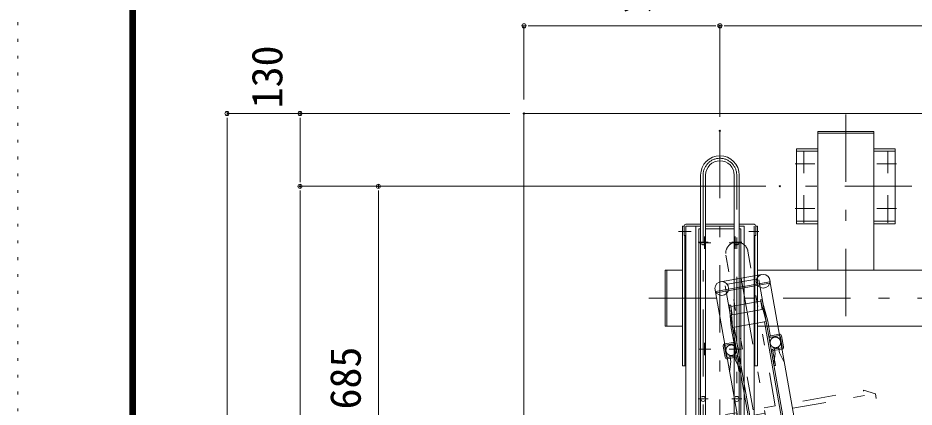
# Model space of a CAD drawing. Units: millimetres, scale not verified. Extents: x -5940 to 5940, y -4200 to 4200.
# Drawn here: x -5940 to -4339, y 1927 to 2623 of the extents above; entities that cross this region are included whole.
import ezdxf
from ezdxf.enums import TextEntityAlignment as Align

# ---------------------------------------------------------------- set-up
doc = ezdxf.new("R2010")
doc.units = ezdxf.units.MM
doc.header["$LTSCALE"] = 10
doc.header["$PDMODE"] = 32
doc.header["$PDSIZE"] = 2
for name, pattern in [('USER1', [3, 1, -2]), ('USER2', [24, 12, -5, 2, -5]), ('USER3', [25, 6, -5, 2, -5, 2, -5]), ('USER4', [3, 0.5, -2.5]), ('USER5', [10, 4, -6])]:
    doc.linetypes.add(name, pattern=pattern)
for name, color, linetype, lineweight in [('0-0_0', 7, 'Continuous', 18), ('0-2_2-0BOLD', 7, 'Continuous', 18), ('0-3_2-1HIDDEN', 3, 'USER1', 18), ('0-4_2-2CENTER', 3, 'USER2', 18), ('0-7_2-7RACK', 5, 'Continuous', 18), ('0-8_F-F', 5, 'Continuous', 18), ('0-9_F-E_J_ADD', 5, 'USER4', 18), ('0-E_2ラック-7搬入用開口', 3, 'Continuous', 18), ('1-1_2ラック-Cラック奥', 7, 'Continuous', 18), ('1-A_3-GLEVEL', 5, 'Continuous', 18)]:
    doc.layers.add(name, color=color, linetype=linetype, lineweight=lineweight)
doc.layers.add('1-9_Defpoints', color=7, linetype='Continuous')
doc.styles.add('ＭＳ ゴシック', font='')
doc.styles.get('ＭＳ ゴシック').set_extended_font_data('MS Gothic')

# ---------------------------------------------------------------- blocks, each defined once
blk = doc.blocks.new('_DOT')
at = {"layer": '0-0_0', "lineweight": 9}
for p, q in [((-0.5, 0), (-1, 0)), ((0.25, 0), (-0.25, 0))]:
    blk.add_line(p, q, dxfattribs=at)
blk.add_circle((0, 0), 0.25, dxfattribs=at)
blk = doc.blocks.new('D32')
at = {"layer": '1-9_Defpoints'}
for p in [(1253.79, 6808.64), (903.79, 6651.9), (1253.79, 6620.9)]:
    blk.add_point(p, dxfattribs=at)
at = {"layer": '1-A_3-GLEVEL'}
for p, q in [((903.79, 6676.9), (903.79, 6808.64)), ((918.79, 6808.64), (1238.79, 6808.64)), ((1253.79, 6645.9), (1253.79, 6808.64))]:
    blk.add_line(p, q, dxfattribs=at)
at = {"layer": '1-A_3-GLEVEL', "xscale": 15, "yscale": 15, "rotation": 180}
blk.add_blockref('_DOT', (903.79, 6808.64), dxfattribs=at)
at = {"layer": '1-A_3-GLEVEL', "xscale": 15, "yscale": 15}
blk.add_blockref('_DOT', (1253.79, 6808.64), dxfattribs=at)
at = {"layer": '1-A_3-GLEVEL', "color": 7, "style": 'ＭＳ ゴシック'}
blk.add_text('350以上', height=54.99, dxfattribs=at).set_placement((947.54, 6823.64), align=Align.BOTTOM_LEFT)
blk = doc.blocks.new('D33')
at = {"layer": '1-9_Defpoints'}
blk.add_point((1253.79, 6620.9), dxfattribs=at)
at = {"layer": '1-A_3-GLEVEL'}
for p, q in [((1253.79, 6645.9), (1253.79, 6808.64)), ((1268.79, 6808.64), (6188.79, 6808.64))]:
    blk.add_line(p, q, dxfattribs=at)
at = {"layer": '1-A_3-GLEVEL', "xscale": 15, "yscale": 15, "rotation": 180}
blk.add_blockref('_DOT', (1253.79, 6808.64), dxfattribs=at)
blk = doc.blocks.new('CCL-RACK-FRONT-TOP_18')
at = {"layer": '0-E_2ラック-7搬入用開口', "color": 7}
for p, q in [((37.5, 528.97), (-37.5, 528.97)), ((-49.5, 4.84), (-49.5, 519.18)), ((49.31, 513.47), (-49.31, 513.47)), ((-30.5, 520.34), (-30.5, -980.15)), ((-26.39, 522.47), (26.39, 522.47)), ((30.5, -980.15), (30.5, 520.34)), ((49.5, 4.84), (49.5, 519.18)), ((-48.32, 510.97), (48.32, 510.97)), ((27.25, 482.35), (-27.25, 482.35)), ((-27.25, 482.35), (-27.25, 467.35)), ((30.5, 444.85), (-30.5, 444.85)), ((-27.5, 444.85), (-27.5, -1005.15)), ((27.5, 444.85), (27.5, -1005.15)), ((-53, 394.85), (-53, 414.85)), ((-50.5, 394.85), (-50.5, 414.85)), ((50.5, 394.85), (50.5, 414.85)), ((53, 394.85), (53, 414.85))]:
    blk.add_line(p, q, dxfattribs=at)
at = {"layer": '0-E_2ラック-7搬入用開口', "linetype": 'USER2'}
blk.add_line((0, 528.97), (0, -1025), dxfattribs=at)
at = {"layer": '0-E_2ラック-7搬入用開口', "linetype": 'USER5'}
for p, q in [((-33, 444.85), (-30.5, 473.8)), ((33, 444.85), (30.5, 473.8)), ((-33, 419.35), (-33, 444.85)), ((33, 419.35), (33, 444.85)), ((-49.5, 418.35), (-34, 418.35)), ((49.5, 418.35), (34, 418.35)), ((-49.5, 415.85), (-34, 415.85)), ((49.5, 415.85), (34, 415.85)), ((-49.5, 393.85), (-34, 393.85)), ((-49.5, 391.35), (-34, 391.35)), ((-33, 390.35), (-33, 364.85)), ((33, 390.35), (33, 364.85)), ((49.5, 393.85), (34, 393.85)), ((49.5, 391.35), (34, 391.35)), ((-30.5, 364.85), (-33, 364.85)), ((30.5, 364.85), (33, 364.85))]:
    blk.add_line(p, q, dxfattribs=at)
at = {"layer": '0-E_2ラック-7搬入用開口', "color": 7}
for points in [[(-30.5, 444.85), (-27.05, 484.7), (-29.54, 484.91), (-30.5, 473.8)], [(-27.25, 467.35), (27.25, 467.35), (27.25, 482.35)], [(30.5, 444.85), (27.05, 484.7), (29.54, 484.91), (30.5, 473.8)]]:
    blk.add_lwpolyline(points, dxfattribs=at)
at = {"layer": '0-E_2ラック-7搬入用開口', "linetype": 'USER5'}
for points in [[(-30.5, 367.84), (-36, 385.71), (-36, 395.71), (-44, 395.71), (-44, 385.71), (-49.5, 367.84)], [(49.5, 367.84), (44, 385.71), (44, 395.71), (36, 395.71), (36, 385.71), (30.5, 367.84)]]:
    blk.add_lwpolyline(points, dxfattribs=at)
at = {"layer": '0-E_2ラック-7搬入用開口', "color": 7}
for centre in [(-37.5, 516.72), (37.5, 516.72)]:
    blk.add_circle(centre, 12.25, dxfattribs=at)
for centre, radius, start, end in [((-49.5, 414.85), 3.5, 90, 180), ((49.5, 414.85), 3.5, 0, 90), ((-49.5, 414.85), 1, 90, 180), ((49.5, 414.85), 1, 0, 90), ((-49.5, 394.85), 3.5, 180, 270), ((-49.5, 394.85), 1, 180, 270), ((49.5, 394.85), 3.5, 270, 0), ((49.5, 394.85), 1, 270, 0)]:
    blk.add_arc(centre, radius, start, end, dxfattribs=at)
at = {"layer": '0-E_2ラック-7搬入用開口', "linetype": 'USER5'}
for centre, radius, start, end in [((-34, 419.35), 1, 270, 0), ((-34, 419.35), 3.5, 270, 0), ((34, 419.35), 3.5, 180, 270), ((34, 419.35), 1, 180, 270), ((-40, 405.21), 9.5, 360, 180), ((-40, 405.21), 9.5, 180, 0), ((40, 405.21), 9.5, 0, 180), ((40, 405.21), 9.5, 180, 360), ((-34, 390.35), 3.5, 0, 90), ((-34, 390.35), 1, 0, 90), ((34, 390.35), 3.5, 90, 180), ((34, 390.35), 1, 90, 180)]:
    blk.add_arc(centre, radius, start, end, dxfattribs=at)
blk = doc.blocks.new('CCL-CYC-FRONT-TOP_1')
at = {"layer": '1-1_2ラック-Cラック奥', "color": 6, "linetype": 'USER3'}
for p, q in [((-20, 1505.14), (-20, 1785.52)), ((20, 1505.14), (20, 1785.52)), ((180, 1323.71), (180, 1505.14)), ((200, 1495.5), (180, 1505.14)), ((-200, 1495.5), (200, 1495.5)), ((200, 1236.94), (200, 1495.5))]:
    blk.add_line(p, q, dxfattribs=at)
blk.add_lwpolyline([(-200, 1236.94), (-180, 1323.71), (-180, 1505.14), (180, 1505.14)], dxfattribs=at)
blk.add_arc((0, 1785.52), 20, 0, 180, dxfattribs=at)
blk = doc.blocks.new('D52')
at = {"layer": '1-9_Defpoints'}
for p in [(903.79, 6651.9), (503.8, 6521.9), (1360.79, 6521.9)]:
    blk.add_point(p, dxfattribs=at)
at = {"layer": '1-A_3-GLEVEL'}
for p, q in [((878.79, 6651.9), (503.8, 6651.9)), ((503.8, 6636.9), (503.8, 6536.9)), ((1335.79, 6521.9), (503.8, 6521.9))]:
    blk.add_line(p, q, dxfattribs=at)
at = {"layer": '1-A_3-GLEVEL', "xscale": 15, "yscale": 15}
for p, rotation in [((503.8, 6651.9), 90), ((503.8, 6521.9), 270)]:
    blk.add_blockref('_DOT', p, dxfattribs=dict(at, rotation=rotation))
at = {"layer": '1-A_3-GLEVEL', "color": 7, "style": 'ＭＳ ゴシック'}
blk.add_text('130', height=54.99, rotation=90, dxfattribs=at).set_placement((488.8, 6661.2), align=Align.BOTTOM_LEFT)
blk = doc.blocks.new('D55')
at = {"layer": '1-9_Defpoints'}
blk.add_point((1360.79, 6521.9), dxfattribs=at)
at = {"layer": '1-A_3-GLEVEL'}
for p, q in [((1335.79, 6521.9), (503.8, 6521.9)), ((503.8, 6506.9), (503.8, 4306.9))]:
    blk.add_line(p, q, dxfattribs=at)
at = {"layer": '1-A_3-GLEVEL', "xscale": 15, "yscale": 15, "rotation": 90}
blk.add_blockref('_DOT', (503.8, 6521.9), dxfattribs=at)
blk = doc.blocks.new('D65')
at = {"layer": '1-9_Defpoints'}
for p in [(643.8, 6521.9), (1360.79, 6521.9), (963.79, 5836.9)]:
    blk.add_point(p, dxfattribs=at)
at = {"layer": '1-A_3-GLEVEL'}
for p, q in [((1335.79, 6521.9), (643.8, 6521.9)), ((643.8, 5851.9), (643.8, 6506.9)), ((938.79, 5836.9), (643.8, 5836.9))]:
    blk.add_line(p, q, dxfattribs=at)
at = {"layer": '1-A_3-GLEVEL', "xscale": 15, "yscale": 15}
for p, rotation in [((643.8, 6521.9), 90), ((643.8, 5836.9), 270)]:
    blk.add_blockref('_DOT', p, dxfattribs=dict(at, rotation=rotation))
at = {"layer": '1-A_3-GLEVEL', "color": 7, "style": 'ＭＳ ゴシック'}
blk.add_text('685', height=54.99, rotation=90, dxfattribs=at).set_placement((628.8, 6123.15), align=Align.BOTTOM_LEFT)
blk = doc.blocks.new('D66')
at = {"layer": '1-9_Defpoints'}
blk.add_point((903.79, 6651.9), dxfattribs=at)
at = {"layer": '1-A_3-GLEVEL'}
for p, q in [((878.79, 6651.9), (373.51, 6651.9)), ((373.51, 6636.9), (373.51, 4306.9))]:
    blk.add_line(p, q, dxfattribs=at)
at = {"layer": '1-A_3-GLEVEL', "xscale": 15, "yscale": 15, "rotation": 90}
blk.add_blockref('_DOT', (373.51, 6651.9), dxfattribs=at)

msp = doc.modelspace()

# ---------------------------------------------------------------- linework, layer by layer
at = {"layer": '0-2_2-0BOLD'}
for p, q in [((-4511.21, 2416.9), (-4411.21, 2416.9)), ((-4411.21, 2419.9), (-4411.21, 2171.9)), ((-4511.21, 2384.4), (-4549.21, 2384.4)), ((-4411.21, 2384.4), (-4373.21, 2384.4)), ((-4720.7, 600.11), (-4720.7, 2341.9)), ((-4711.71, 2341.9), (-4711.7, 600.11)), ((-4660.71, 2341.9), (-4660.71, 600.11)), ((-4651.71, 600.11), (-4651.71, 2341.9)), ((-4549.21, 2259.4), (-4511.21, 2259.4)), ((-4411.21, 2259.4), (-4373.21, 2259.4)), ((-4720.7, 2253.9), (-4747.21, 2253.9)), ((-4729.21, 1016.9), (-4729.21, 2250.9)), ((-4660.71, 2253.9), (-4711.71, 2253.9)), ((-4711.71, 2250.9), (-4660.71, 2250.9)), ((-4711.71, 2245.9), (-4660.71, 2245.9)), ((-4651.71, 2253.9), (-4625.2, 2253.9)), ((-4648.7, 2245.9), (-4651.71, 2245.9)), ((-4648.7, 2245.9), (-4648.7, 646.9)), ((-4622.2, 2233.9), (-4622.2, 2250.9)), ((-4511.21, 2254.9), (-4549.21, 2254.9)), ((-4411.21, 2254.9), (-4373.21, 2254.9)), ((-4748.7, 2233.9), (-4748.7, 2000.9)), ((-4622.2, 2233.9), (-4625.2, 2233.9)), ((-4623.7, 2000.9), (-4623.7, 2233.9)), ((-4781.21, 2071.9), (-4781.21, 2171.9)), ((-4303.21, 2171.9), (-4619.2, 2171.9)), ((-4619.2, 2071.9), (-4303.21, 2071.9))]:
    msp.add_line(p, q, dxfattribs=at)
for points in [[(-4411.21, 2419.9), (-4511.21, 2419.9), (-4511.21, 2171.9)], [(-4549.21, 2254.9), (-4549.21, 2388.9), (-4511.21, 2388.9)], [(-4373.21, 2254.9), (-4373.21, 2388.9), (-4411.21, 2388.9)], [(-4747.21, 2000.9), (-4753.21, 2000.9), (-4753.21, 2250.9), (-4750.21, 2250.9)], [(-4750.21, 2250.9), (-4750.21, 2233.9), (-4747.21, 2233.9)], [(-4720.7, 2250.9), (-4747.21, 2250.9), (-4747.21, 1016.9)], [(-4723.71, 646.9), (-4723.71, 2245.9), (-4720.7, 2245.9)], [(-4643.21, 1016.9), (-4643.21, 2250.9), (-4651.71, 2250.9)], [(-4625.21, 2250.9), (-4625.21, 1016.9), (-4648.7, 1016.9)], [(-4622.2, 2250.9), (-4619.21, 2250.9), (-4619.21, 2000.9), (-4625.21, 2000.9)], [(-4753.21, 2171.9), (-4784.21, 2171.9), (-4784.21, 2071.9), (-4753.21, 2071.9)]]:
    msp.add_lwpolyline(points, dxfattribs=at)
for centre, radius, start, end in [((-4686.21, 2341.9), 34.5, 359.99998, 179.99998), ((-4686.21, 2341.9), 25.5, 359.99998, 179.99998), ((-4747.21, 2250.9), 3, 90, 180), ((-4625.2, 2250.9), 3, 0, 90), ((-4716.2, 1941.9), 4.5, 180.00002, 0), ((-4656.21, 1941.9), 4.5, 180.00002, 0)]:
    msp.add_arc(centre, radius, start, end, dxfattribs=at)
at = {"layer": '0-3_2-1HIDDEN'}
for centre in [(-4716.2, 2221.9), (-4656.21, 2221.9)]:
    msp.add_circle(centre, 4.5, dxfattribs=at)
for centre in [(-4716.2, 1941.9), (-4656.21, 1941.9)]:
    msp.add_arc(centre, 4.5, 0, 180, dxfattribs=at)
at = {"layer": '0-4_2-2CENTER'}
for p, q in [((-4461.21, 2449.9), (-4461.21, 2041.9)), ((-4686.21, 2420.9), (-4686.21, 472.9)), ((-4536.21, 2345.34), (-4536.21, 2384.66)), ((-4386.21, 2345.34), (-4386.21, 2384.66)), ((-4516.65, 2361.9), (-4551.61, 2361.9)), ((-4370.8, 2361.9), (-4405.76, 2361.9)), ((-4716.2, 2341.9), (-4716.2, 600.11)), ((-4656.21, 600.11), (-4656.21, 2341.9)), ((-4343.21, 2321.9), (-4579.21, 2321.9)), ((-4536.21, 2306.01), (-4536.21, 2256.49)), ((-4386.21, 2256.49), (-4386.21, 2306.01)), ((-4551.61, 2281.9), (-4516.65, 2281.9)), ((-4405.76, 2281.9), (-4370.8, 2281.9)), ((-4737.83, 2240.9), (-4760.07, 2240.9)), ((-4634.38, 2240.9), (-4616.99, 2240.9)), ((-4713.71, 2231.9), (-4713.71, 2209.9)), ((-4658.71, 2231.9), (-4658.71, 2209.9)), ((-4725.21, 2221.9), (-4707.21, 2221.9)), ((-4702.71, 2220.9), (-4724.71, 2220.9)), ((-4669.71, 2220.9), (-4647.71, 2220.9)), ((-4647.21, 2221.9), (-4665.21, 2221.9)), ((-4813.21, 2121.9), (390.79, 2121.9)), ((-4713.71, 2041.9), (-4713.71, 2019.9)), ((-4658.71, 2019.9), (-4658.71, 2041.9)), ((-4724.71, 2030.9), (-4702.71, 2030.9)), ((-4647.71, 2030.9), (-4669.71, 2030.9)), ((-4725.21, 1941.9), (-4707.21, 1941.9)), ((-4665.21, 1941.9), (-4647.21, 1941.9))]:
    msp.add_line(p, q, dxfattribs=at)
msp.add_arc((-4686.21, 2341.9), 30, 359.99998, 179.99998, dxfattribs=at)
at = {"layer": '0-7_2-7RACK'}
msp.add_lwpolyline([(-5036.21, 91.9), (-5036.21, 2451.9), (613.79, 2451.9)], dxfattribs=at)
at = {"layer": '0-8_F-F'}
for points in [[(5740, 4040), (-5740, 4040), (-5740, -4000), (5740, -4000)], [(5739, 4039), (5739, -3999), (-5739, -3999), (-5739, 4039)], [(5738, 4038), (5738, -3998), (-5738, -3998), (-5738, 4038)], [(5737, 4037), (5737, -3997), (-5737, -3997), (-5737, 4037)], [(5736, 4036), (5736, -3996), (-5736, -3996), (-5736, 4036)], [(5735, 4035), (5735, -3995), (-5735, -3995), (-5735, 4035)], [(5734, 4034), (5734, -3994), (-5734, -3994), (-5734, 4034)], [(5733, 4033), (5733, -3993), (-5733, -3993), (-5733, 4033)], [(5732, 4032), (5732, -3992), (-5732, -3992), (-5732, 4032)], [(5731, 4031), (5731, -3991), (-5731, -3991), (-5731, 4031)], [(5730, 4030), (5730, -3990), (-5730, -3990), (-5730, 4030)]]:
    msp.add_lwpolyline(points, close=True, dxfattribs=at)
at = {"layer": '0-9_F-E_J_ADD'}
msp.add_lwpolyline([(5940, 4200), (5940, -4200), (-5940, -4200), (-5940, 4200)], close=True, dxfattribs=at)

# ---------------------------------------------------------------- block references
at = {"layer": '1-1_2ラック-Cラック奥', "rotation": 10}
for name, p in [('CCL-CYC-FRONT-TOP_1', (-4345.83, 443.81)), ('CCL-RACK-FRONT-TOP_18', (-4556.21, 1636.9))]:
    msp.add_blockref(name, p, dxfattribs=at)
at = {"layer": '1-A_3-GLEVEL'}
for name in ['D32', 'D33', 'D52', 'D66', 'D55', 'D65']:
    msp.add_blockref(name, (-5940, -4200), dxfattribs=at)

doc.saveas('drawing.dxf')
